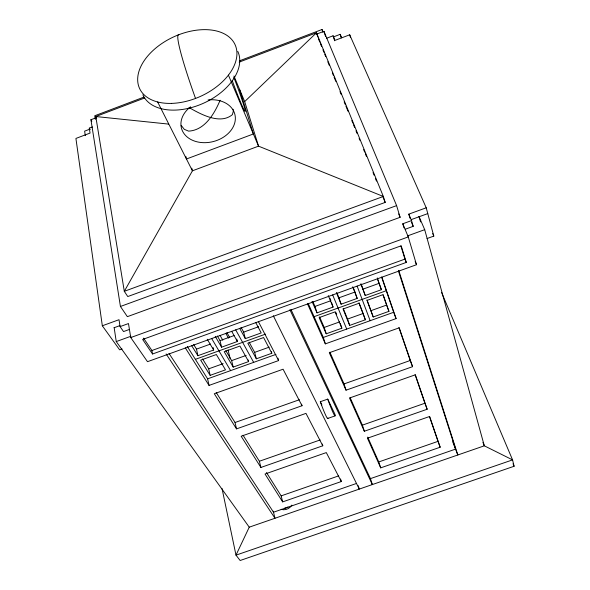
<?xml version="1.0" encoding="UTF-8"?>
<svg xmlns="http://www.w3.org/2000/svg" width="590" height="590" viewBox="0 0 590 590"><rect width="100%" height="100%" fill="white"/><g stroke="black" fill="none" stroke-linecap="round" stroke-linejoin="round"><path stroke-width="0.89" d="M220.114 100.256C214.472 113.641 204.789 130.324 188.586 131.128L184.287 129.321L181.16 125.36M222.032 488.535L235.993 555.153L512.57 459.89L484.316 445.811L249.245 527.172L235.993 555.153L240.145 560.5L514.089 466.27L512.57 459.89L441.519 292.375M228.419 75.144L258.531 146.15L192.429 170.812L124.298 291.312L383.338 196.463L258.531 146.15L244.68 101.591L316.476 32.782L383.338 196.463L385.189 202.407L127.772 296.549L124.298 291.312L95.787 116.532L144.734 97.962M143.835 97.144L94.761 115.765L95.337 119.298M239.385 60.873L322.022 29.5L323.047 31.971M239.193 62.112L316.476 32.782L317.87 37.059M316.196 34.257L323.932 31.322L396.605 205.615L400.108 217.312L127.366 316.66L120.434 306.468L90.934 119.733L96.089 117.771M122.078 348.97L119.652 349.848L102.328 325.783L75.911 138.436L90.056 133.082L89.289 128.148L92.424 126.961M326.594 38.239L333.077 35.784L335.024 40.363L349.7 34.81L426.223 207.798L433.798 236.096L427.035 238.544M89.71 129.217L84.628 131.135L85.307 135.648M333.402 36.912L340.194 34.338L341.64 37.679M120.434 306.468L396.605 205.615M102.328 325.783L119.01 319.706L120.08 326.609L123.546 331.573L129.387 329.449M409.991 218.256L408.804 214.141L426.223 207.798M114.165 327.701L119.969 325.592M411.333 219.583L427.779 213.602M120.08 326.609L128.48 323.549L130.751 337.561L147.507 361.692L416.511 264.711L408.258 236.915L402.793 223.772L411.54 220.586L408.804 214.141M405.293 229.208L413.192 226.339L411.54 220.586M114.121 327.413L116.252 341.573L130.899 336.256M407.661 235.86L424.704 229.672L419.003 216.486M130.751 337.561L408.258 236.915M143.525 338.114L151.925 350.504L404.947 259.106L400.898 245.986M152.544 353.993L406.289 262.41L401.171 245.801L142.647 339.449L152.544 353.993L151.925 350.504M193.66 344.508L196.5 349.11L210.534 344.051M217.341 335.976L220.041 340.629L234.119 335.555M241.096 327.406L243.663 332.126L258.619 326.735M312.855 301.534L314.994 306.431L330.946 300.686M336.934 292.854L338.94 297.81L354.944 292.043L357.186 298.407L341.101 304.197L336.425 292.662M361.102 284.137L362.961 289.159L379.016 283.37L381.398 289.705L365.247 295.509L360.918 283.834M191.735 345.777L197.901 355.696L213.669 350.025L213.115 347.562M215.247 336.359L221.567 347.185L237.387 341.492L236.782 339.044M239.746 328.468L245.315 338.645L261.186 332.937L255.824 322.671M312.022 301.461L317.029 312.855L333.062 307.088L331.477 302.286M195.371 359.34L265.507 334.132M314.087 316.668L386.288 290.715M202.569 358.919L208.698 368.831L223.145 363.654M225.815 350.563L231.649 360.608L246.141 355.416M249.142 342.185L254.674 352.355L269.21 347.141M319.581 316.882L324.205 327.435L339.752 321.86M343.218 308.386L347.532 319.072L363.13 313.482L365.358 319.787L349.686 325.4L343.048 309.005L359.045 303.26L365.358 319.787M366.928 299.868L370.94 310.679L386.59 305.074L388.943 311.35L373.212 316.978L367.054 300.384L383.109 294.617L388.943 311.35M210.129 375.351L225.498 369.849L216.353 354.524L200.674 360.151L210.129 375.351L208.698 368.831M248.619 361.574L239.931 346.05L224.207 351.699L233.198 367.091L248.619 361.574L248.206 359.959M271.813 353.27L263.597 337.546L247.815 343.218L256.34 358.808L271.813 353.27L271.37 351.662M341.853 328.202L335.061 311.874L319.116 317.604L326.233 333.793L341.853 328.202L340.275 323.445M187.237 346.396L207.621 378.839L275.958 354.391M308.297 303.68L323.335 337.443L393.685 312.28L396.082 318.607L325.356 343.867L307.479 303.806M185.267 347.805L209.044 385.418L278.598 360.571L277.934 358.137M216.242 392.557L235.049 422.499L299.373 399.732M329.891 352.186L344.029 383.928L410.227 360.497L412.558 366.678L346.028 390.189L329.308 352.731L399.231 327.804L412.558 366.678M302.021 405.743L283.082 369.207L214.295 393.729L236.516 428.893L302.021 405.743L301.571 404.165M327.915 417.971A19.536 1.46 70.6 0 1 320.304 401.724L327.716 399.106A19.544 1.328 70.5 0 0 335.083 414.534L327.716 399.106M327.834 418.428L335.135 415.862M243.058 435.243L259.394 461.247L320.134 439.956M350.128 397.63L362.378 425.147L424.896 403.236L427.16 409.246L364.347 431.238L349.523 398.014L415.345 374.798L427.16 409.246M322.782 445.789L305.981 413.376L241.163 436.246L260.891 467.457L322.782 445.789L322.273 444.034M266.466 472.501L281.15 495.873L338.697 475.872M367.703 437.116L378.758 461.948L437.979 441.364L440.177 447.22L380.698 467.863L367.459 438.2L429.631 416.474L440.177 447.22M341.315 481.536L326.307 452.589L265.028 474.006L282.654 501.891L341.315 481.536L340.563 478.977M356.581 483.424L273.517 512.216L169.028 353.454M291.054 309.698L370.454 478.623L455.554 449.123L398.427 270.957M168.629 124.099L95.787 116.532L96.679 118.089M189.132 107.601C200.821 114.29 220.1 124.933 232.371 114.666L233.419 110.832L233.05 109.253M116.252 341.573L249.245 527.172M166.137 353.948L274.984 518.271L273.266 511.183M207.238 339.25L213.669 350.025M89.289 128.148L90.167 129.645M211.663 338.52L230.609 370.616M90.934 119.733L91.819 121.252M220.041 335.415L222.799 340.201M226.921 332.59L229.657 337.414M225.771 333.298L228.507 338.107M231.715 331.359L237.387 341.492M235.698 329.854L253.678 362.363M258.346 321.513L278.598 360.571M157.626 101.967L192.429 170.812L191.78 168.143M273.295 315.702L359.281 489.088L358.233 485.681M320.304 401.724L321.889 404.954M289.897 309.721L372.342 484.567L370.454 478.623M432.691 233.574L433.798 236.096M411.488 222.312L413.192 226.339M513.02 463.733L514.089 466.27M233.95 75.992L244.68 101.591M398.693 213.912L400.108 217.312M329.921 298.216L330.606 299.86M335.666 312.036L336.691 314.492M328.283 295.597L333.062 307.088M415.161 261.436L416.511 264.711M332.671 294.897L346.706 329.08M318.423 38.77L319.817 42.178M320.51 43.881L321.557 46.44M322.944 49.848L323.991 52.407M324.684 54.11L325.724 56.67M327.811 61.78L329.205 65.188M332.332 72.865L333.38 75.417M334.073 77.12L335.813 81.383M339.988 91.612L341.027 94.171M344.154 101.841L345.202 104.393M345.895 106.097L347.982 111.215M351.81 120.589L352.85 123.148M353.543 124.851L354.59 127.41M355.977 130.818L357.024 133.377M359.111 138.488L359.804 140.191M363.632 149.565L364.672 152.124M365.365 153.828L366.412 156.387M373.02 172.575L374.06 175.134M375.454 178.541L376.494 181.101M383.102 197.296L385.189 202.407M482.93 442.397L484.316 445.811L424.704 229.672M404.947 259.106L406.289 262.41M452.678 441.689L457.811 454.986L398.722 270.353M353.351 287.883L354.944 292.043M359.015 302.707L363.13 313.482M352.746 286.777L357.186 298.407M357.12 286.076L370.159 320.695M370.94 310.679L373.212 316.978M362.961 289.159L365.247 295.509M377.29 277.927L381.398 289.705M377.548 279.159L379.016 283.37M383.08 295.007L386.59 305.074M381.811 276.998L396.082 318.607M381.656 277.234L393.685 312.28M398.928 327.568L410.227 360.497M415.102 374.702L424.896 403.236M429.446 416.488L437.979 441.364M347.532 319.072L349.686 325.4M338.94 297.81L341.101 304.197M378.758 461.948L380.698 467.863M362.378 425.147L364.347 431.238M322.022 29.5L322.848 32.081M344.029 383.928L346.028 390.189M323.932 31.322L325.547 36.388M324.205 327.435L326.233 333.793M314.994 306.431L317.029 312.855M323.335 337.443L325.356 343.867M333.077 35.784L334.633 40.776M239.562 89.385L253.368 133.974L186.455 158.998L185.813 156.328M340.194 34.338L341.263 37.856M402.793 223.772L404.017 227.858M349.7 34.81L350.475 37.413M419.114 216.751L420.552 221.921M254.674 352.355L256.34 358.808M243.663 332.126L245.315 338.645M281.15 495.873L282.654 501.891M259.394 461.247L260.891 467.457M231.649 360.608L233.198 367.091M228.065 349.848L230.181 358.794M220.041 340.629L221.567 347.185M235.049 422.499L236.516 428.893M207.621 378.839L209.044 385.418M196.5 349.11L197.901 355.696M237.807 51.419A52.193 32.664 -24.7 0 1 203.897 103.051A52.193 32.664 -24.7 0 1 142.869 94.82M233.773 77.283A27.398 1.364 69.5 0 1 245.219 111.407A27.398 1.364 69.5 0 1 232.172 80.476M208.093 99.931A27.59 20.997 -14.6 0 1 234.23 124.52A27.59 20.997 -14.6 0 1 193.247 140.597A27.59 20.997 -14.6 0 1 190.57 106.805M195.533 98.442A81.022 6.63 69.3 0 1 178.733 34.744M287.979 506.98A6.881 6.033 -37.7 0 1 284.653 508.138M291.873 505.092A8.599 7.545 -37.7 0 1 281.135 509.295M171.631 103.39A52.539 32.634 -24.7 0 0 235.926 46.89A52.539 32.634 -24.7 0 0 154.351 49.302A52.539 32.634 -24.7 0 0 171.631 103.39"/></g></svg>
